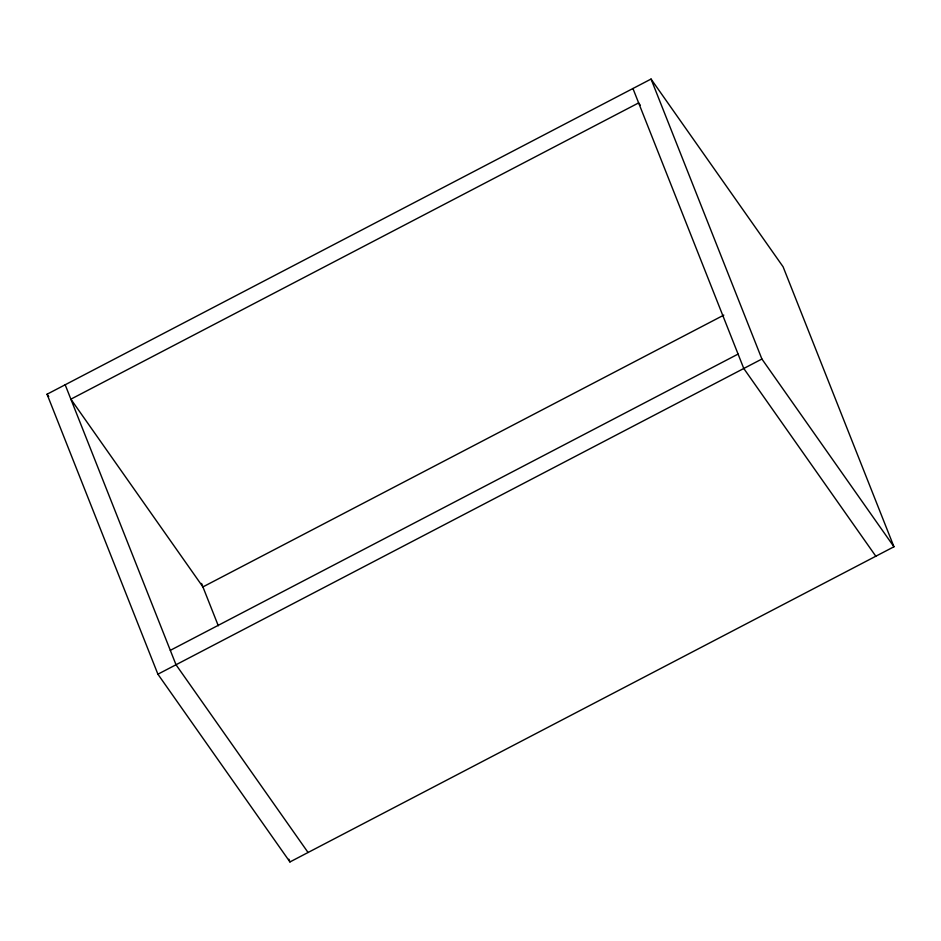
<?xml version="1.0" encoding="UTF-8"?>
<svg xmlns="http://www.w3.org/2000/svg" width="941" height="941" viewBox="0 0 941 941"><rect width="100%" height="100%" fill="white"/><g stroke="black" fill="none" stroke-linecap="round" stroke-linejoin="round"><path stroke-width="1.41" d="M47.05 394.232L651.054 79.056L783.1 266.797L893.95 546.768L289.946 861.944L157.9 674.203L47.05 394.232L48.732 396.62M723.805 315.117L202.915 586.913L70.869 399.172L638.633 102.91L640.315 105.298M170.321 650.349L738.085 354.087M157.9 674.203L761.904 359.027L893.95 546.768M875.824 556.225L743.778 368.484L632.94 88.513M308.06 852.487L176.014 664.746L65.176 384.775M651.054 79.056L761.904 359.027M201.539 583.444L218.3 625.777M288.863 859.215L289.946 861.944"/></g></svg>
